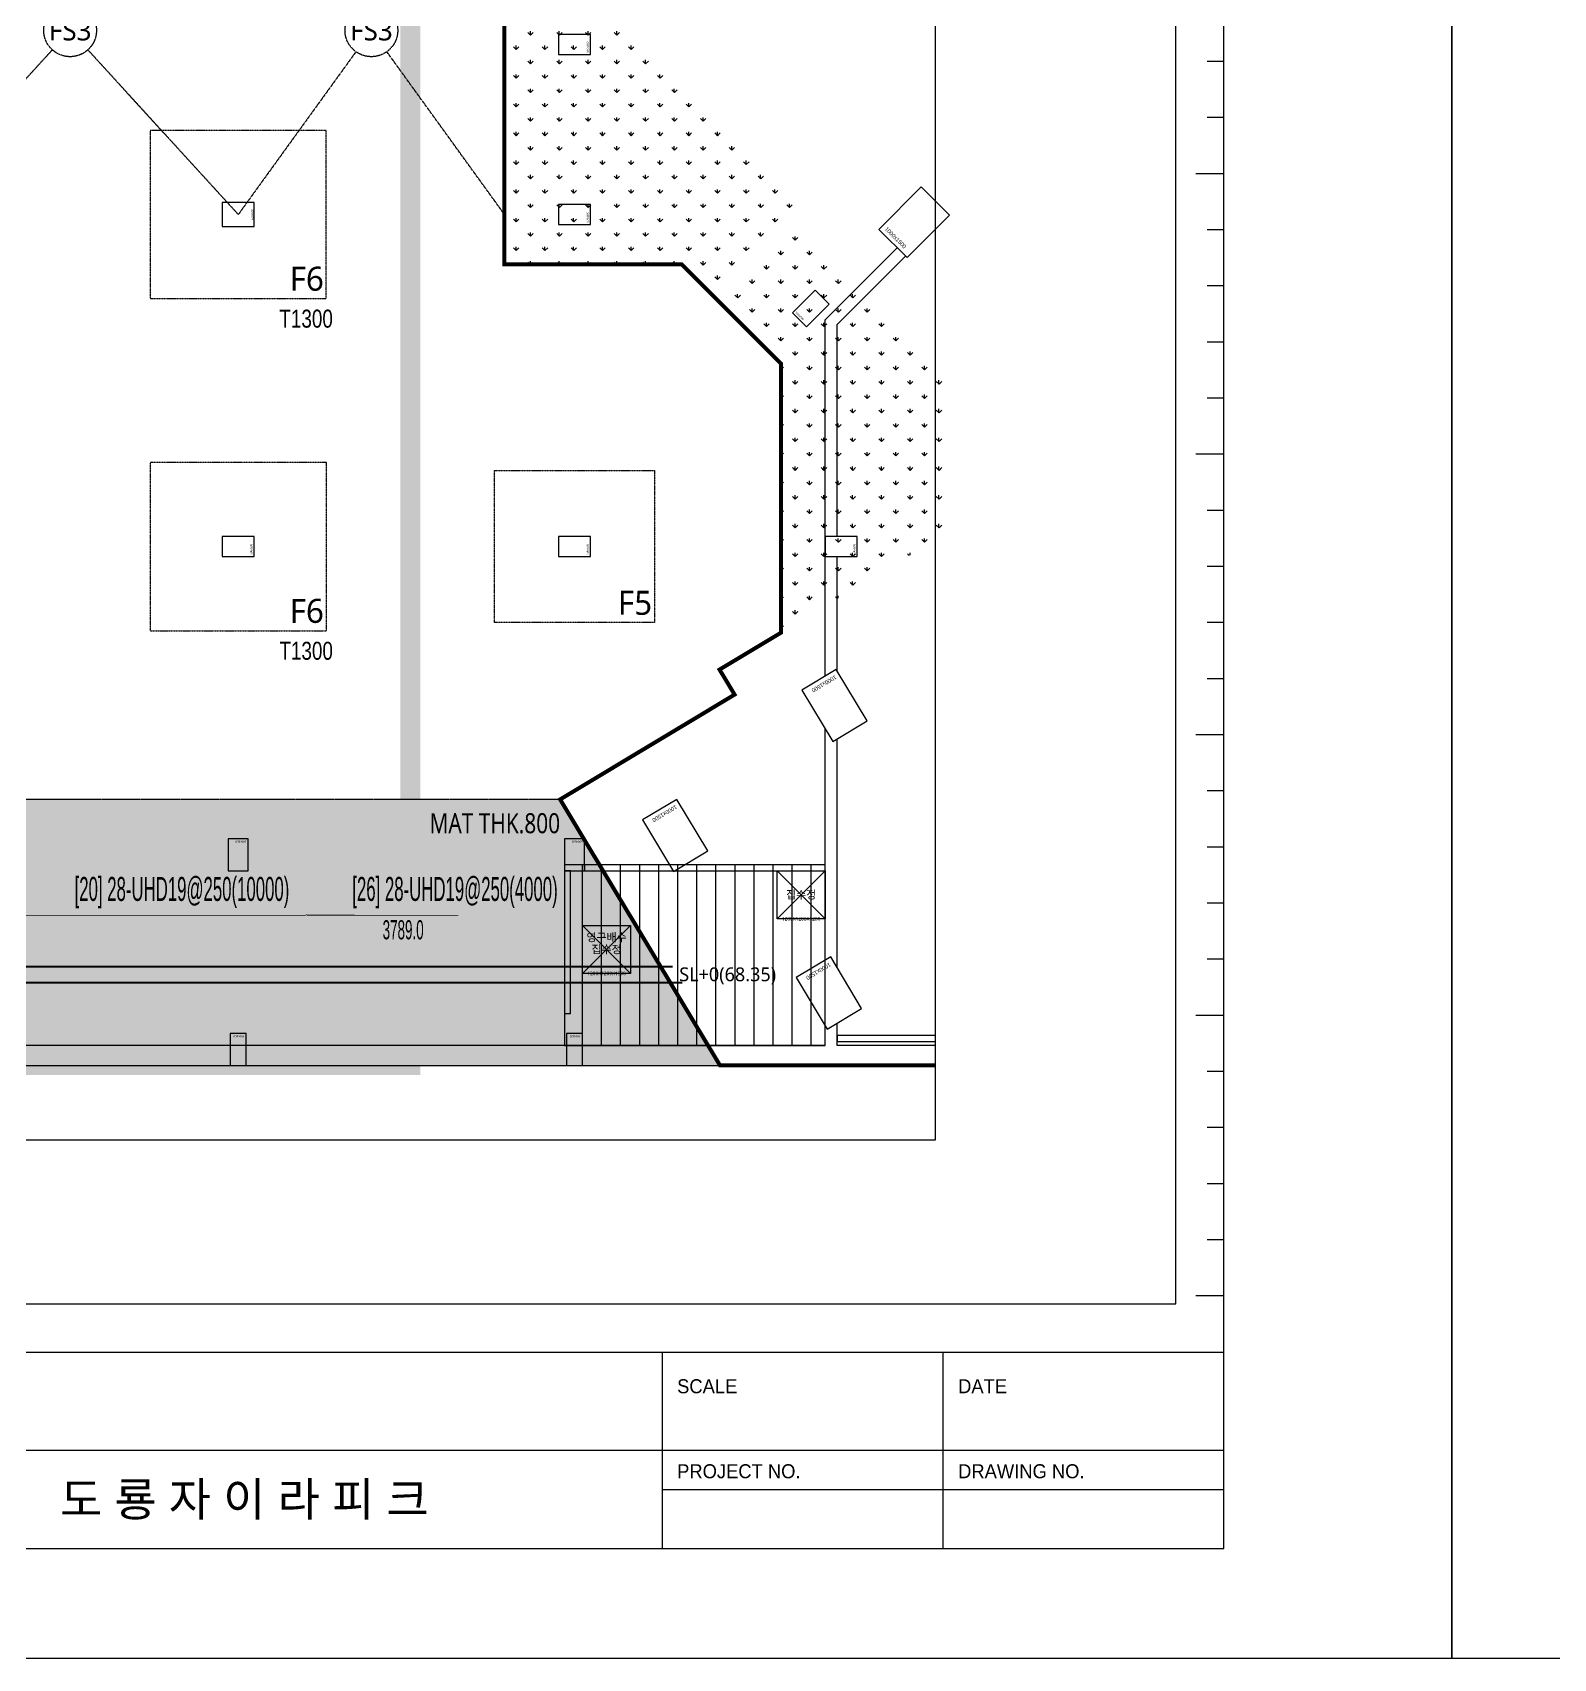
# Model space of a CAD drawing. Header units: millimetres. Extents: x 43843 to 1069877, y 60576 to 148433.
# Drawn here: x 488393 to 526383, y 62076 to 102708 of the extents above; entities that cross this region are included whole.
import ezdxf
from ezdxf.enums import TextEntityAlignment as Align

# ---------------------------------------------------------------- set-up
doc = ezdxf.new("R2010")
doc.units = ezdxf.units.MM
for name, pattern in [('H', [1.3, 0.8, -0.5]), ('HID', [2.5, 1.5, -1]), ('HIDDEN', [0.375, 0.25, -0.125])]:
    doc.linetypes.add(name, pattern=pattern)
for name, color, linetype, plot in [('+S_LEVEL_TEXT(NO PLOT)', 7, 'Continuous', False), ('DEFPOINT', 142, 'Continuous', False), ('NX_DEFAULT', 7, 'Continuous', False), ('S_NOPLOT_251', 251, 'Continuous', False)]:
    doc.layers.add(name, color=color, linetype=linetype, plot=plot)
for name, color, linetype in [('-S_F', 7, 'Continuous'), ('-S_F_NAME', 7, 'Continuous'), ('-S_REBAR-BOT', 3, 'H'), ('-S_REBAR-TOP', 3, 'Continuous'), ('8', 8, 'Continuous'), ('NX_BAR(D)', 7, 'Continuous'), ('NX_BARTXT', 7, 'Continuous'), ('S-FND-TEXT', 7, 'Continuous'), ('S-FND_OUTLINE_공동주택 기초', 1, 'HID'), ('S-FND_OUTLINE_지하주차장 기초', 4, 'HID'), ('S-FND_내수압 슬래브 구간', 7, 'Continuous'), ('S-HAT', 252, 'Continuous'), ('S-HAT_SLAB LEVEL', 7, 'Continuous'), ('XR-지하주차장$0$A-CON', 2, 'Continuous'), ('XR-지하주차장$0$AA-COL', 2, 'Continuous'), ('XR-지하주차장$1$A-집수정', 4, 'Continuous'), ('기초', 7, 'Continuous')]:
    doc.layers.add(name, color=color, linetype=linetype)
doc.layers.add('JEIL-TXT1', color=7, linetype='Continuous', lineweight=9)
doc.styles.add('BarSetTxt', font='Arial.ttf', dxfattribs={"width": 0.4, "height": 353.85})
doc.styles.add('BAS_TITLE1', font='')
doc.styles.add('EST', font='')
doc.styles.add('XR-지하주차장$0$Standard', font='arial.ttf')
doc.styles.add('XR-지하주차장$0$맑은고딕', font='malgun.ttf')
doc.styles.add('맑은 고딕', font='malgun.ttf')
doc.styles.add('맑은고딕', font='malgun.ttf')
doc.styles.get('BAS_TITLE1').set_extended_font_data('HYHeadLine-Medium')
doc.styles.get('EST').set_extended_font_data('HYHeadLine-Medium')

# ---------------------------------------------------------------- blocks, each defined once
blk = doc.blocks.new('zw$9A02')
at = {"color": 7}
for p, q in [((85731, -33712), (85415, -33712)), ((85731, -34763), (85415, -34763)), ((85731, -35815), (85205, -35815)), ((85731, -36867), (85415, -36867)), ((85731, -37918), (85415, -37918)), ((85731, -38970), (85415, -38970)), ((85731, -40021), (85415, -40021)), ((85731, -41073), (85205, -41073)), ((85731, -42125), (85415, -42125)), ((85731, -43176), (85415, -43176)), ((85731, -44228), (85415, -44228)), ((85731, -45279), (85415, -45279)), ((85731, -46331), (85205, -46331)), ((85731, -47383), (85415, -47383)), ((85731, -48434), (85415, -48434)), ((85731, -49486), (85415, -49486)), ((85731, -50537), (85415, -50537)), ((85731, -51589), (85205, -51589)), ((85731, -52641), (85415, -52641)), ((85731, -53692), (85415, -53692)), ((85731, -54744), (85415, -54744)), ((85731, -55796), (85415, -55796)), ((85731, -56847), (85205, -56847))]:
    blk.add_line(p, q, dxfattribs=at)
at = {"color": 4}
for p, q in [((3810, -57899), (85731, -57899)), ((75215, -61579), (75215, -57899)), ((80473, -61579), (80473, -57899)), ((54288, -59739), (85731, -59739)), ((75215, -60475), (85731, -60475))]:
    blk.add_line(p, q, dxfattribs=at)
blk.add_lwpolyline([(0, -63643), (0, 0), (90000, 0), (90000, -63643)], close=True)
blk.add_lwpolyline([(3810, -61579), (85731, -61579), (85731, -3425), (3810, -3425)], close=True, dxfattribs=at)
at = {"layer": 'DEFPOINT', "color": 150}
blk.add_lwpolyline([(4710, -56999), (84831, -56999), (84831, -4325), (4710, -4325)], close=True, dxfattribs=at)
at = {"style": 'BAS_TITLE1'}
for s, p in [('SCALE', (75488, -58672)), ('DATE', (80752, -58672)), ('PROJECT NO.', (75488, -60265)), ('DRAWING NO.', (80752, -60265))]:
    blk.add_text(s, height=262.9, dxfattribs=at).set_placement(p)
at = {"layer": 'JEIL-TXT1', "color": 2, "style": 'EST'}
blk.add_text('도 룡 자 이 라 피 크', height=630, dxfattribs=at).set_placement((67380, -60659), align=Align.MIDDLE_CENTER)
blk = doc.blocks.new('zw$D357')
at = {"layer": 'S-HAT'}
h = blk.add_hatch(dxfattribs=at)
h.set_pattern_fill('GRASS', color=251, scale=20)
h.set_pattern_definition([(90, (-2673507.57, 440661.74), (-359.21, 359.21), [95.25, -623.17]), (45, (-2673507.6, 440661.74), (-359.210245, 359.210245), [95.25, -412.75]), (135, (-2673507.6, 440661.74), (-359.210245, -359.210245), [95.25, -412.75])])
h.paths.add_polyline_path([(-10760, -35177), (-6332, -35177), (-5407, -36102), (-3569, -34263), (-3144, -33839), (-9088, -27896), (-10760, -27896)])
h = blk.add_hatch(dxfattribs=at)
h.set_pattern_fill('GRASS', color=256, scale=20)
h.set_pattern_definition([(90, (-331308.68, 2741039.9), (-359.21, 359.21), [95.25, -623.17]), (45, (-331308.7, 2741039.9), (-359.210245, 359.210245), [95.25, -412.75]), (135, (-331308.7, 2741039.9), (-359.210245, -359.210245), [95.25, -412.75])])
h.paths.add_polyline_path([(-65008, -55192), (-61014, -48545), (-9370, -48545), (-5377, -55192)])
at = {"layer": 'S-HAT_SLAB LEVEL', "transparency": 33554559}
h = blk.add_hatch(dxfattribs=at)
h.set_pattern_fill('ANSI31', color=8, scale=150, angle=45)
h.set_pattern_definition([(90, (-331308.57, 62679.2), (-476.25, 0), [])])
h.paths.add_polyline_path([(-9260, -50177), (-9260, -54692), (-2750, -54692), (-2750, -50177)])
at = {"layer": '-S_F', "linetype": 'HIDDEN', "lineweight": -3}
for points in [[(-19610, -31828), (-19610, -36028), (-15210, -36028), (-15210, -31828)], [(-19608, -40128), (-19608, -44328), (-15208, -44328), (-15208, -40128)], [(-11010, -40327), (-7010, -40327), (-7010, -44127), (-11010, -44127)]]:
    blk.add_lwpolyline(points, close=True, dxfattribs=at)
blk.add_lwpolyline([(-70457, 878), (0, 878), (0, -57059), (-70457, -57059)], close=True)
at = {"layer": 'S-FND_OUTLINE_공동주택 기초', "linetype": 'HIDDEN', "ltscale": 0.5, "const_width": 100}
blk.add_lwpolyline([(0, -55192), (-5376, -55192), (-9370, -48545), (-5012, -45926), (-5388, -45300), (-3850, -44376), (-3850, -37659), (-6332, -35177), (-10760, -35177), (-10760, -17877), (-220, -17877), (356, -18452)], dxfattribs=at)
at = {"layer": 'S-FND_OUTLINE_지하주차장 기초'}
blk.add_lwpolyline([(-9370, -48545), (-61014, -48545), (-65008, -55192), (-5377, -55192)], close=True, dxfattribs=at)
at = {"layer": 'S-HAT', "color": 251}
for p, q in [((-3498, -34573), (-3565, -34506)), ((-3500, -34573), (-3500, -34478)), ((-3498, -34573), (-3430, -34506)), ((-3857, -34933), (-3924, -34865)), ((-3859, -34932), (-3859, -34837)), ((-3857, -34933), (-3790, -34865)), ((-3139, -34933), (-3206, -34865)), ((-3140, -34932), (-3140, -34837)), ((-3139, -34933), (-3071, -34865)), ((-4216, -35292), (-4284, -35224)), ((-4218, -35292), (-4218, -35196)), ((-4216, -35292), (-4149, -35224)), ((-3498, -35292), (-3565, -35224)), ((-3500, -35292), (-3500, -35196)), ((-3498, -35292), (-3430, -35224)), ((-2779, -35292), (-2847, -35224)), ((-2781, -35292), (-2781, -35196)), ((-2779, -35292), (-2712, -35224)), ((-4575, -35651), (-4643, -35584)), ((-4577, -35651), (-4577, -35555)), ((-4575, -35651), (-4508, -35584)), ((-3857, -35651), (-3924, -35584)), ((-3859, -35651), (-3859, -35555)), ((-3857, -35651), (-3790, -35584)), ((-3139, -35651), (-3206, -35584)), ((-3140, -35651), (-3140, -35555)), ((-3139, -35651), (-3071, -35584)), ((-2420, -35651), (-2488, -35584)), ((-2422, -35651), (-2422, -35555)), ((-2420, -35651), (-2353, -35584)), ((-4935, -36010), (-5002, -35943)), ((-4936, -36010), (-4936, -35915)), ((-4935, -36010), (-4867, -35943)), ((-4216, -36010), (-4284, -35943)), ((-4218, -36010), (-4218, -35915)), ((-4216, -36010), (-4149, -35943)), ((-3498, -36010), (-3565, -35943)), ((-3500, -36010), (-3500, -35915)), ((-3498, -36010), (-3430, -35943)), ((-2779, -36010), (-2847, -35943)), ((-2781, -36010), (-2781, -35915)), ((-2779, -36010), (-2712, -35943)), ((-2061, -36010), (-2128, -35943)), ((-2063, -36010), (-2063, -35915)), ((-2061, -36010), (-1994, -35943)), ((-4575, -36369), (-4643, -36302)), ((-4577, -36369), (-4577, -36274)), ((-4575, -36369), (-4508, -36302)), ((-3857, -36369), (-3924, -36302)), ((-3859, -36369), (-3859, -36274)), ((-3857, -36369), (-3790, -36302)), ((-3139, -36369), (-3206, -36302)), ((-3140, -36369), (-3140, -36274)), ((-3139, -36369), (-3071, -36302)), ((-2420, -36369), (-2488, -36302)), ((-2422, -36369), (-2422, -36274)), ((-2420, -36369), (-2353, -36302)), ((-1702, -36369), (-1769, -36302)), ((-1704, -36369), (-1704, -36274)), ((-1702, -36369), (-1634, -36302)), ((-4216, -36729), (-4284, -36661)), ((-4218, -36728), (-4218, -36633)), ((-4216, -36729), (-4149, -36661)), ((-3498, -36729), (-3565, -36661)), ((-3500, -36728), (-3500, -36633)), ((-3498, -36729), (-3430, -36661)), ((-2779, -36729), (-2847, -36661)), ((-2781, -36728), (-2781, -36633)), ((-2779, -36729), (-2712, -36661)), ((-2061, -36729), (-2128, -36661)), ((-2063, -36728), (-2063, -36633)), ((-2061, -36729), (-1994, -36661)), ((-1343, -36729), (-1410, -36661)), ((-1344, -36728), (-1344, -36633)), ((-1343, -36729), (-1275, -36661)), ((-3857, -37088), (-3924, -37021)), ((-3859, -37088), (-3859, -36992)), ((-3857, -37088), (-3790, -37021)), ((-3498, -37447), (-3565, -37380)), ((-3500, -37447), (-3500, -37352)), ((-3498, -37447), (-3430, -37380)), ((-3139, -37088), (-3206, -37021)), ((-3140, -37088), (-3140, -36992)), ((-3139, -37088), (-3071, -37021)), ((-2779, -37447), (-2847, -37380)), ((-2781, -37447), (-2781, -37352)), ((-2779, -37447), (-2712, -37380)), ((-2420, -37088), (-2488, -37021)), ((-2422, -37088), (-2422, -36992)), ((-2420, -37088), (-2353, -37021)), ((-2061, -37447), (-2128, -37380)), ((-2063, -37447), (-2063, -37352)), ((-2061, -37447), (-1994, -37380)), ((-1702, -37088), (-1769, -37021)), ((-1704, -37088), (-1704, -36992)), ((-1702, -37088), (-1634, -37021)), ((-1343, -37447), (-1410, -37380)), ((-1344, -37447), (-1344, -37352)), ((-1343, -37447), (-1275, -37380)), ((-983, -37088), (-1051, -37021)), ((-985, -37088), (-985, -36992)), ((-983, -37088), (-916, -37021)), ((-624, -37447), (-691, -37380)), ((-626, -37447), (-626, -37352)), ((-624, -37447), (-557, -37380)), ((-3850, -37799), (-3790, -37739)), ((-3139, -37806), (-3206, -37739)), ((-3140, -37806), (-3140, -37711)), ((-3139, -37806), (-3071, -37739)), ((-2420, -37806), (-2488, -37739)), ((-2422, -37806), (-2422, -37711)), ((-2420, -37806), (-2353, -37739)), ((-1702, -37806), (-1769, -37739)), ((-1704, -37806), (-1704, -37711)), ((-1702, -37806), (-1634, -37739)), ((-983, -37806), (-1051, -37739)), ((-985, -37806), (-985, -37711)), ((-983, -37806), (-916, -37739)), ((-265, -37806), (-332, -37739)), ((-267, -37806), (-267, -37711)), ((-265, -37806), (-198, -37739)), ((-3498, -38166), (-3565, -38098)), ((-3500, -38165), (-3500, -38070)), ((-3498, -38166), (-3430, -38098)), ((-2779, -38166), (-2847, -38098)), ((-2781, -38165), (-2781, -38070)), ((-2779, -38166), (-2712, -38098)), ((-2061, -38166), (-2128, -38098)), ((-2063, -38165), (-2063, -38070)), ((-2061, -38166), (-1994, -38098)), ((-1343, -38166), (-1410, -38098)), ((-1344, -38165), (-1344, -38070)), ((-1343, -38166), (-1275, -38098)), ((-624, -38166), (-691, -38098)), ((-626, -38165), (-626, -38070)), ((-624, -38166), (-557, -38098)), ((94, -38166), (27, -38098)), ((92, -38165), (92, -38070)), ((94, -38166), (162, -38098)), ((-3850, -38518), (-3790, -38457)), ((-3139, -38525), (-3206, -38457)), ((-3140, -38524), (-3140, -38429)), ((-3139, -38525), (-3071, -38457)), ((-2420, -38525), (-2488, -38457)), ((-2422, -38524), (-2422, -38429)), ((-2420, -38525), (-2353, -38457)), ((-1702, -38525), (-1769, -38457)), ((-1704, -38524), (-1704, -38429)), ((-1702, -38525), (-1634, -38457)), ((-983, -38525), (-1051, -38457)), ((-985, -38524), (-985, -38429)), ((-983, -38525), (-916, -38457)), ((-265, -38525), (-332, -38457)), ((-267, -38524), (-267, -38429)), ((-265, -38525), (-198, -38457)), ((-3498, -38884), (-3565, -38817)), ((-3500, -38884), (-3500, -38788)), ((-3498, -38884), (-3430, -38817)), ((-2779, -38884), (-2847, -38817)), ((-2781, -38884), (-2781, -38788)), ((-2779, -38884), (-2712, -38817)), ((-2061, -38884), (-2128, -38817)), ((-2063, -38884), (-2063, -38788)), ((-2061, -38884), (-1994, -38817)), ((-1343, -38884), (-1410, -38817)), ((-1344, -38884), (-1344, -38788)), ((-1343, -38884), (-1275, -38817)), ((-624, -38884), (-691, -38817)), ((-626, -38884), (-626, -38788)), ((-624, -38884), (-557, -38817)), ((94, -38884), (27, -38817)), ((92, -38884), (92, -38788)), ((94, -38884), (162, -38817)), ((-3850, -39236), (-3790, -39176)), ((-3139, -39243), (-3206, -39176)), ((-3140, -39243), (-3140, -39148)), ((-3139, -39243), (-3071, -39176)), ((-2420, -39243), (-2488, -39176)), ((-2422, -39243), (-2422, -39148)), ((-2420, -39243), (-2353, -39176)), ((-1702, -39243), (-1769, -39176)), ((-1704, -39243), (-1704, -39148)), ((-1702, -39243), (-1634, -39176)), ((-983, -39243), (-1051, -39176)), ((-985, -39243), (-985, -39148)), ((-983, -39243), (-916, -39176)), ((-265, -39243), (-332, -39176)), ((-267, -39243), (-267, -39148)), ((-265, -39243), (-198, -39176)), ((-3498, -39602), (-3565, -39535)), ((-3500, -39602), (-3500, -39507)), ((-3498, -39602), (-3430, -39535)), ((-2779, -39602), (-2847, -39535)), ((-2781, -39602), (-2781, -39507)), ((-2779, -39602), (-2712, -39535)), ((-2061, -39602), (-2128, -39535)), ((-2063, -39602), (-2063, -39507)), ((-2061, -39602), (-1994, -39535)), ((-1343, -39602), (-1410, -39535)), ((-1344, -39602), (-1344, -39507)), ((-1343, -39602), (-1275, -39535)), ((-624, -39602), (-691, -39535)), ((-626, -39602), (-626, -39507)), ((-624, -39602), (-557, -39535)), ((94, -39602), (27, -39535)), ((92, -39602), (92, -39507)), ((94, -39602), (162, -39535)), ((-3850, -39954), (-3790, -39894)), ((-3500, -40320), (-3500, -40225)), ((-3139, -39962), (-3206, -39894)), ((-3140, -39961), (-3140, -39866)), ((-3139, -39962), (-3071, -39894)), ((-2781, -40320), (-2781, -40225)), ((-2420, -39962), (-2488, -39894)), ((-2422, -39961), (-2422, -39866)), ((-2420, -39962), (-2353, -39894)), ((-2063, -40320), (-2063, -40225)), ((-1702, -39962), (-1769, -39894)), ((-1704, -39961), (-1704, -39866)), ((-1702, -39962), (-1634, -39894)), ((-1344, -40320), (-1344, -40225)), ((-983, -39962), (-1051, -39894)), ((-985, -39961), (-985, -39866)), ((-983, -39962), (-916, -39894)), ((-626, -40320), (-626, -40225)), ((-265, -39962), (-332, -39894)), ((-267, -39961), (-267, -39866)), ((-265, -39962), (-198, -39894)), ((92, -40320), (92, -40225)), ((-3850, -40673), (-3790, -40613)), ((-3498, -40321), (-3565, -40253)), ((-3498, -40321), (-3430, -40253)), ((-3139, -40680), (-3206, -40613)), ((-3140, -40680), (-3140, -40584)), ((-3139, -40680), (-3071, -40613)), ((-2779, -40321), (-2847, -40253)), ((-2779, -40321), (-2712, -40253)), ((-2420, -40680), (-2488, -40613)), ((-2422, -40680), (-2422, -40584)), ((-2420, -40680), (-2353, -40613)), ((-2061, -40321), (-2128, -40253)), ((-2061, -40321), (-1994, -40253)), ((-1702, -40680), (-1769, -40613)), ((-1704, -40680), (-1704, -40584)), ((-1702, -40680), (-1634, -40613)), ((-1343, -40321), (-1410, -40253)), ((-1343, -40321), (-1275, -40253)), ((-983, -40680), (-1051, -40613)), ((-985, -40680), (-985, -40584)), ((-983, -40680), (-916, -40613)), ((-624, -40321), (-691, -40253)), ((-624, -40321), (-557, -40253)), ((-265, -40680), (-332, -40613)), ((-267, -40680), (-267, -40584)), ((-265, -40680), (-198, -40613)), ((94, -40321), (27, -40253)), ((94, -40321), (162, -40253)), ((-3498, -41039), (-3565, -40972)), ((-3500, -41039), (-3500, -40944)), ((-3498, -41039), (-3430, -40972)), ((-2779, -41039), (-2847, -40972)), ((-2781, -41039), (-2781, -40944)), ((-2779, -41039), (-2712, -40972)), ((-2061, -41039), (-2128, -40972)), ((-2063, -41039), (-2063, -40944)), ((-2061, -41039), (-1994, -40972)), ((-1343, -41039), (-1410, -40972)), ((-1344, -41039), (-1344, -40944)), ((-1343, -41039), (-1275, -40972)), ((-624, -41039), (-691, -40972)), ((-626, -41039), (-626, -40944)), ((-624, -41039), (-557, -40972)), ((94, -41039), (27, -40972)), ((92, -41039), (92, -40944)), ((94, -41039), (162, -40972)), ((-3850, -41391), (-3790, -41331)), ((-3139, -41398), (-3206, -41331)), ((-3140, -41398), (-3140, -41303)), ((-3139, -41398), (-3071, -41331)), ((-2420, -41398), (-2488, -41331)), ((-2422, -41398), (-2422, -41303)), ((-2420, -41398), (-2353, -41331)), ((-1702, -41398), (-1769, -41331)), ((-1704, -41398), (-1704, -41303)), ((-1702, -41398), (-1634, -41331)), ((-983, -41398), (-1051, -41331)), ((-985, -41398), (-985, -41303)), ((-983, -41398), (-916, -41331)), ((-265, -41398), (-332, -41331)), ((-267, -41398), (-267, -41303)), ((-265, -41398), (-198, -41331)), ((-3498, -41758), (-3565, -41690)), ((-3500, -41757), (-3500, -41662)), ((-3498, -41758), (-3430, -41690)), ((-2779, -41758), (-2847, -41690)), ((-2781, -41757), (-2781, -41662)), ((-2779, -41758), (-2712, -41690)), ((-2061, -41758), (-2128, -41690)), ((-2063, -41757), (-2063, -41662)), ((-2061, -41758), (-1994, -41690)), ((-1343, -41758), (-1410, -41690)), ((-1344, -41757), (-1344, -41662)), ((-1343, -41758), (-1275, -41690)), ((-624, -41758), (-691, -41690)), ((-626, -41757), (-626, -41662)), ((-624, -41758), (-557, -41690)), ((94, -41758), (27, -41690)), ((92, -41757), (92, -41662)), ((94, -41758), (162, -41690)), ((-3850, -42110), (-3790, -42049)), ((-3139, -42117), (-3206, -42049)), ((-3140, -42117), (-3140, -42021)), ((-3139, -42117), (-3071, -42049)), ((-2420, -42117), (-2488, -42049)), ((-2422, -42117), (-2422, -42021)), ((-2420, -42117), (-2353, -42049)), ((-1702, -42117), (-1769, -42049)), ((-1704, -42117), (-1704, -42021)), ((-1702, -42117), (-1634, -42049)), ((-983, -42117), (-1051, -42049)), ((-985, -42117), (-985, -42021)), ((-983, -42117), (-916, -42049)), ((-265, -42117), (-332, -42049)), ((-267, -42117), (-267, -42021)), ((-265, -42117), (-198, -42049)), ((-3498, -42476), (-3565, -42409)), ((-3500, -42476), (-3500, -42380)), ((-3498, -42476), (-3430, -42409)), ((-2779, -42476), (-2847, -42409)), ((-2781, -42476), (-2781, -42380)), ((-2779, -42476), (-2712, -42409)), ((-2061, -42476), (-2128, -42409)), ((-2063, -42476), (-2063, -42380)), ((-2061, -42476), (-1994, -42409)), ((-1343, -42476), (-1410, -42409)), ((-1344, -42476), (-1344, -42380)), ((-1343, -42476), (-1275, -42409)), ((-648, -42452), (-691, -42409)), ((-626, -42439), (-626, -42380)), ((-3850, -42828), (-3790, -42768)), ((-3139, -42835), (-3206, -42768)), ((-3140, -42835), (-3140, -42740)), ((-3139, -42835), (-3071, -42768)), ((-2420, -42835), (-2488, -42768)), ((-2422, -42835), (-2422, -42740)), ((-2420, -42835), (-2353, -42768)), ((-1702, -42835), (-1769, -42768)), ((-1704, -42835), (-1704, -42740)), ((-1702, -42835), (-1634, -42768)), ((-3498, -43194), (-3565, -43127)), ((-3500, -43194), (-3500, -43099)), ((-3498, -43194), (-3430, -43127)), ((-3140, -43553), (-3140, -43458)), ((-2779, -43194), (-2847, -43127)), ((-2781, -43194), (-2781, -43099)), ((-2779, -43194), (-2712, -43127)), ((-2422, -43518), (-2422, -43458)), ((-2061, -43194), (-2128, -43127)), ((-2063, -43194), (-2063, -43099)), ((-2061, -43194), (-1994, -43127)), ((-3850, -43546), (-3790, -43486)), ((-3498, -43913), (-3565, -43846)), ((-3500, -43913), (-3500, -43817)), ((-3498, -43913), (-3430, -43846)), ((-3139, -43554), (-3206, -43486)), ((-3139, -43554), (-3071, -43486)), ((-2443, -43531), (-2488, -43486)), ((-3850, -44265), (-3790, -44205))]:
    blk.add_line(p, q, dxfattribs=at)
at = {"layer": 'S-HAT_SLAB LEVEL', "lineweight": -2}
blk.add_lwpolyline([(-2750, -50177), (-9260, -50177), (-9260, -54692), (-2750, -54692)], close=True, dxfattribs=at)
at = {"layer": 'S_NOPLOT_251'}
for points in [[(-9260, -53892), (-9110, -53892), (-9110, -50327), (-9260, -50327)], [(-8760, -50177), (-8760, -50327), (-2750, -50327), (-2750, -50177)]]:
    blk.add_lwpolyline(points, close=True, dxfattribs=at)
blk.add_lwpolyline([(0, -54442), (-2450, -54442), (-2450, -54592), (0, -54592)], dxfattribs=at)
at = {"layer": 'XR-지하주차장$0$A-CON'}
for p, q in [((-2750, -36556), (-952, -34758)), ((-2450, -36680), (-740, -34970)), ((-2750, -45465), (-2750, -36556)), ((-2450, -41977), (-2450, -36680)), ((-2450, -45336), (-2450, -42477)), ((-2750, -52564), (-2750, -46778)), ((-2450, -52753), (-2450, -47035)), ((-2750, -54692), (-2750, -54195)), ((-2450, -54692), (-2450, -54134)), ((-2750, -54692), (-36610, -54692)), ((0, -54692), (-2450, -54692)), ((-70457, -55192), (0, -55192))]:
    blk.add_line(p, q, dxfattribs=at)
at = {"layer": 'XR-지하주차장$0$AA-COL'}
for points in [[(-8610, -29927), (-8610, -29427), (-9410, -29427), (-9410, -29927)], [(-705, -35006), (356, -33945), (-351, -33238), (-1412, -34299)], [(-17010, -34227), (-17010, -33627), (-17810, -33627), (-17810, -34227)], [(-8610, -34177), (-8610, -33677), (-9410, -33677), (-9410, -34177)], [(-3569, -36384), (-3215, -36738), (-2649, -36172), (-3003, -35819)], [(-17010, -42477), (-17010, -41977), (-17810, -41977), (-17810, -42477)], [(-8610, -42477), (-8610, -41977), (-9410, -41977), (-9410, -42477)], [(-1950, -42477), (-1950, -41977), (-2750, -41977), (-2750, -42477)], [(-3329, -45813), (-2557, -47099), (-1699, -46584), (-2472, -45298)], [(-7312, -49058), (-6539, -50344), (-5682, -49829), (-6455, -48543)], [(-17160, -49527), (-17660, -49527), (-17660, -50327), (-17160, -50327)], [(-8760, -49527), (-9260, -49527), (-9260, -50327), (-8760, -50327)], [(-3470, -52997), (-2697, -54283), (-1840, -53767), (-2612, -52482)], [(-17210, -54392), (-17610, -54392), (-17610, -55192), (-17210, -55192)], [(-8810, -54392), (-9210, -54392), (-9210, -55192), (-8810, -55192)]]:
    blk.add_lwpolyline(points, close=True, dxfattribs=at)
at = {"layer": 'XR-지하주차장$1$A-집수정', "lineweight": -3, "ltscale": 0.5}
for p, q in [((-3950, -51527), (-2750, -50327)), ((-3950, -50327), (-2750, -51527)), ((-8810, -51692), (-7610, -52892)), ((-7610, -51692), (-8810, -52892))]:
    blk.add_line(p, q, dxfattribs=at)
for points in [[(-3950, -50327), (-2750, -50327), (-2750, -51527), (-3950, -51527)], [(-8810, -51692), (-7610, -51692), (-7610, -52892), (-8810, -52892)]]:
    blk.add_lwpolyline(points, close=True, dxfattribs=at)
at = {"layer": '기초', "color": 6, "linetype": 'HID', "ltscale": 3, "const_width": 500}
blk.add_lwpolyline([(-56498, -55179), (-56498, -13109), (-51183, -13099), (-51183, -15035), (-51183, -15035), (-51183, -15047), (-37285, -15025), (-37298, -6685), (-14910, -6684), (-14910, -24464), (-14910, -24464), (-14910, -24477), (-13109, -24477), (-13109, -55179)], close=True, dxfattribs=at)
at = {"layer": '+S_LEVEL_TEXT(NO PLOT)', "color": 3, "style": '맑은 고딕'}
blk.add_text('SL+0(68.35)', height=345.77, dxfattribs=at).set_placement((-5185, -53088), align=Align.CENTER)
at = {"layer": 'Defpoints', "style": 'XR-지하주차장$0$Standard'}
for s, height, rotation, p in [('500x800', 50, 90, (-8660, -29877)), ('500x800', 50, 90, (-8660, -34127)), ('1000x1500', 100, 315, (-1270, -34299)), ('500x800', 50, 315, (-3498, -36384)), ('500x800', 50, 90, (-17060, -42427)), ('500x800', 50, 90, (-8660, -42427)), ('500x800', 50, 90, (-2000, -42427)), ('1000x1500', 100, 211, (-2506, -45436)), ('1000x1500', 100, 211, (-6489, -48680)), ('500x800', 50, 180, (-17210, -49577)), ('500x800', 50, 180, (-8810, -49577)), ('1000x1500', 100, 211, (-2647, -52619)), ('400x800', 50, 180, (-17260, -54442)), ('400x800', 50, 180, (-8860, -54442))]:
    blk.add_text(s, height=height, rotation=rotation, dxfattribs=at).set_placement(p)
at = {"layer": 'Defpoints', "color": 1, "style": 'XR-지하주차장$0$Standard'}
blk.add_text('600x800', height=50, rotation=90, dxfattribs=at).set_placement((-17060, -33927), align=Align.MIDDLE)
at = {"layer": 'Defpoints', "style": 'XR-지하주차장$0$맑은고딕'}
for s, p in [('집수정', (-3350, -50927)), ('영구배수', (-8210, -51992)), ('집수정', (-8210, -52292))]:
    blk.add_text(s, height=200, dxfattribs=at).set_placement(p, align=Align.MIDDLE_CENTER)
for s, p in [('1200X1200X1200', (-3350, -51527)), ('1200X1200X1500', (-8210, -52892))]:
    blk.add_text(s, height=90, dxfattribs=at).set_placement(p, align=Align.MIDDLE)
blk = doc.blocks.new('zw$1B46')
at = {"layer": 'S-FND_내수압 슬래브 구간', "color": 1, "linetype": 'H', "lineweight": -2}
for p, q in [((-23950, 24551), (-20193, 20436)), ((-19307, 20436), (-15550, 24551)), ((-23950, 15350), (-20193, 19465)), ((-19307, 19465), (-15550, 15350)), ((12650, 16251), (16407, 12136)), ((17293, 12136), (21050, 16251)), ((23990, 12184), (21050, 16251)), ((27700, 16251), (24760, 12184)), ((12650, 7050), (16407, 11165)), ((17293, 11165), (21050, 7050)), ((23990, 11118), (21050, 7050)), ((27700, 7050), (24760, 11118))]:
    blk.add_line(p, q, dxfattribs=at)
for centre in [(-19750, 19951), (16850, 11651), (24375, 11651)]:
    blk.add_circle(centre, 658, dxfattribs=at)
at = {"layer": 'S-FND_내수압 슬래브 구간', "color": 1, "linetype": 'ByBlock', "lineweight": -2, "style": '맑은고딕'}
blk.add_text('FS3', height=500, rotation=360, dxfattribs=at).set_placement((-19750, 19951), align=Align.MIDDLE_CENTER)
at = {"layer": 'S-FND_내수압 슬래브 구간', "color": 1, "linetype": 'H', "lineweight": -2, "style": '맑은고딕'}
for p in [(16850, 11651), (24375, 11651)]:
    blk.add_text('FS3', height=500, rotation=360, dxfattribs=at).set_placement(p, align=Align.MIDDLE_CENTER)
blk = doc.blocks.new('zw$FD59')
at = {"layer": '-S_REBAR-BOT', "lineweight": -3, "ltscale": 2}
blk.add_lwpolyline([(8891, -12999, 50, 50, 0), (-48859, -12999, 0, 0, 0)], format="xyseb", dxfattribs=at)
at = {"layer": '-S_REBAR-TOP', "lineweight": -3}
blk.add_lwpolyline([(8651, -12599, 50, 50, 0), (-48618, -12599, 0, 0, 0)], format="xyseb", dxfattribs=at)

msp = doc.modelspace()

# ---------------------------------------------------------------- linework, layer by layer
at = {"layer": 'DEFPOINT', "linetype": 'HIDDEN', "lineweight": -3}
msp.add_lwpolyline([(501570.711, 83543.613), (449926.848, 83543.626), (445933.075, 76896.872), (505564.476, 76896.872)], close=True, dxfattribs=at)
at = {"layer": 'NX_BAR(D)', "color": 4, "const_width": 10}
for points in [[(486442.994, 80646.872), (495213.022, 80646.872), (495243.022, 80676.872), (496443.022, 80676.872)], [(495243.019, 80646.872), (499032.029, 80646.872)]]:
    msp.add_lwpolyline(points, dxfattribs=at)

# ---------------------------------------------------------------- block references
at = {"xscale": 1.333333333333333, "yscale": 1.333333333333333, "zscale": 1.333333333333333}
for p in [(403842.813, 146933.143), (523842.813, 146933.143)]:
    msp.add_blockref('zw$9A02', p, dxfattribs=at)
msp.add_blockref('zw$FD59', (495732.55, 91960.763))
at = {"layer": '8'}
msp.add_blockref('zw$D357', (510941.011, 132088.525), dxfattribs=at)
at = {"layer": 'DEFPOINT'}
msp.add_blockref('zw$1B46', (472481.383, 91110.763), dxfattribs=at)

# ---------------------------------------------------------------- texts
at = {"layer": '-S_F_NAME', "lineweight": -3, "style": '맑은고딕'}
for s, p in [('F6', (495241.91, 96555.706)), ('F5', (503441.91, 88456.814)), ('F6', (495243.077, 88255.706))]:
    msp.add_text(s, height=600, rotation=360, dxfattribs=at).set_placement(p, align=Align.MIDDLE_CENTER)
at = {"layer": 'DEFPOINT', "color": 1, "style": 'EST', "width": 0.8}
for p in [(495226.52, 95558.435, 0), (495227.687, 87258.435, 0)]:
    msp.add_text('T1300', height=450, dxfattribs=at).set_placement(p, align=Align.MIDDLE_CENTER)
at = {"layer": 'NX_BARTXT', "color": 4, "style": 'BarSetTxt', "width": 0.5}
for s, p in [('[20] 28-UHD19@250(10000)', (489443.003, 80826.872)), ('[26] 28-UHD19@250(4000)', (496379.722, 80826.872))]:
    msp.add_text(s, height=600, dxfattribs=at).set_placement(p, align=Align.BOTTOM_LEFT)
at = {"layer": 'NX_DEFAULT', "color": 8, "style": 'BarSetTxt', "width": 0.5}
msp.add_text('3789.0', height=480, dxfattribs=at).set_placement((497137.524, 80046.872))
at = {"layer": 'S-FND-TEXT', "color": 6, "linetype": 'ByBlock', "lineweight": -2, "style": '맑은고딕', "width": 0.8}
msp.add_text('MAT THK.800', height=500, rotation=360, dxfattribs=at).set_placement((501570.711, 82948.668), align=Align.MIDDLE_RIGHT)

doc.saveas('drawing.dxf')
